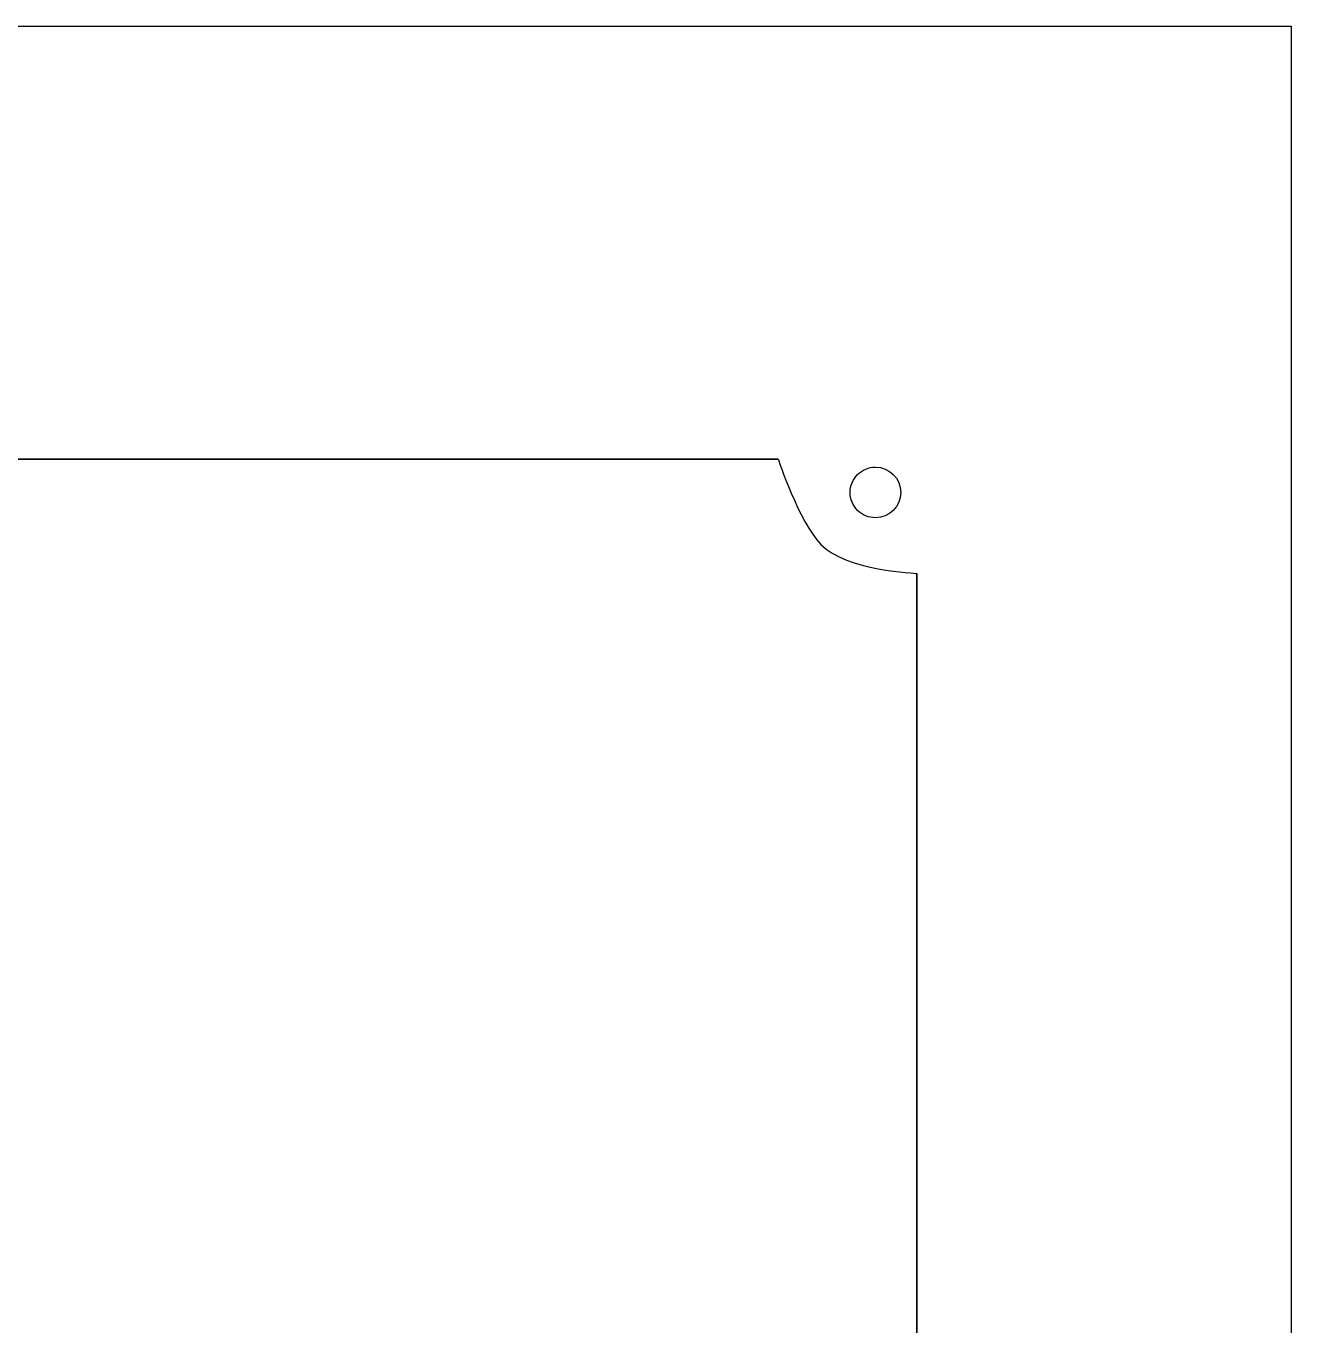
# Model space of a CAD drawing. Extents: x 2 to 593, y 3 to 839.
# Drawn here: x 401.5 to 593.4, y 641.9 to 839.1 of the extents above; entities that cross this region are included whole.
import ezdxf

# ---------------------------------------------------------------- set-up
doc = ezdxf.new("R2010")
doc.units = 0
doc.layers.add('Capa_1', color=7, linetype='CONTINUOUS')

msp = doc.modelspace()

# ---------------------------------------------------------------- linework, layer by layer
at = {"layer": 'Capa_1', "color": 5}
msp.add_lwpolyline([(2.000005, 839.071605), (593.366656, 839.071605), (593.366656, 2.971392), (2.000005, 2.971392), (2.000005, 839.071605)], close=True, dxfattribs=at)
at = {"layer": 'Capa_1', "color": 7}
for points in [[(397.59604, 773.372835), (515.581856, 773.372835)], [(534.168656, 768.322074), (534.168656, 768.322074)], [(536.593032, 756.046944), (536.593032, 76.571472)]]:
    msp.add_lwpolyline(points, close=True, dxfattribs=at)
for points in [[(515.581856, 773.372835), (515.581856, 773.372835), (518.709856, 763.919163), (522.046832, 760.44288)], [(526.491496, 768.322074), (526.491496, 769.340129), (526.895917, 770.316487), (527.615792, 771.036361)], [(527.615792, 771.036361), (528.335666, 771.756234), (529.312025, 772.160654), (530.33008, 772.160653)], [(530.33008, 772.160653), (532.450067, 772.160651), (534.168656, 770.442061), (534.168656, 768.322074)], [(527.615791, 765.607786), (526.895917, 766.32766), (526.491496, 767.304018), (526.491496, 768.322074)], [(534.168656, 768.322074), (534.168656, 766.202086), (532.450068, 764.483496), (530.33008, 764.483494)], [(530.33008, 764.483494), (529.312025, 764.483493), (528.335666, 764.887913), (527.615791, 765.607786)], [(522.046832, 760.44288), (525.882528, 756.447056), (536.593032, 756.046944), (536.593032, 756.046944)]]:
    msp.add_open_spline(points, degree=3, dxfattribs=at)

doc.saveas('drawing.dxf')
